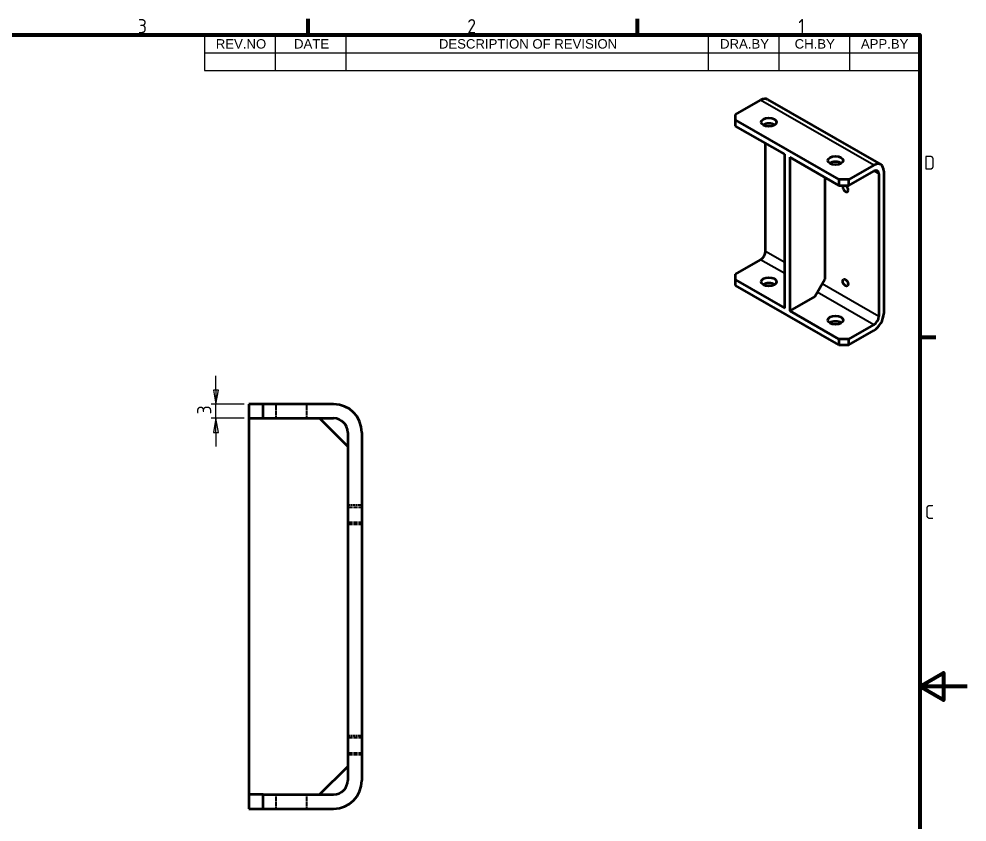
# Model space of a CAD drawing. Header units: millimetres. Extents: x 0 to 420, y 0 to 297.
# Drawn here: x 218.6 to 420, y 119.7 to 290.4 of the extents above; entities that cross this region are included whole.
import ezdxf

# ---------------------------------------------------------------- set-up
doc = ezdxf.new("R2010")
doc.units = ezdxf.units.MM
doc.linetypes.add('DASHED', pattern=[0.2067, 0.1654, -0.0413])
doc.layers.get('0').update_dxf_attribs({"lineweight": 25})
doc.layers.add('가려진 것(ISO)', color=5, linetype='DASHED', lineweight=35, true_color=0x0000ff)
doc.layers.add('가시적인 좁은 것(ISO)', color=1, linetype='Continuous', lineweight=35, true_color=0xff0000)
for name, color, linetype, lineweight in [('가시적인 것(ISO)', 7, 'Continuous', 50), ('경계(ISO)', 7, 'Continuous', 70), ('기호(ISO)', 7, 'Continuous', 25), ('치수(ISO)', 7, 'Continuous', 25)]:
    doc.layers.add(name, color=color, linetype=linetype, lineweight=lineweight)
doc.styles.add('ISO ProportionalPSTEK', font='isocp.shx')
doc.styles.add('주 문자 (JIS)', font='arial.ttf')
doc.dimstyles.new('PSTEK', dxfattribs={"dimtxt": 3, "dimasz": 3, "dimexe": 1, "dimexo": 1, "dimgap": 1, "dimtad": 1, "dimrnd": 1e-08, "dimdsep": 46, "dimtxsty": 'ISO ProportionalPSTEK', "dimblk": 'Filled-1', "dimcen": 0.09, "dimdle": 10, "dimclrd": 3, "dimclre": 3, "dimclrt": 1, "dimadec": 1, "dimazin": 2, "dimtfac": 1, "dimtmove": 0, "dimatfit": 3, "dimfxl": 1, "dimtolj": 1, "dimlwd": -1, "dimlwe": -1, "dimarcsym": 0})

# ---------------------------------------------------------------- blocks, each defined once
blk = doc.blocks.new('경계 Default Border')
at = {"layer": '경계(ISO)'}
for p, q in [((280, 287.0000076293945), (280, 290.4000091552734)), ((350, 287.0000076293945), (350, 290.4000091552734)), ((410, 222.7499961853027), (413.4000015258789, 222.7499961853027))]:
    blk.add_line(p, q, dxfattribs=at)
at = {"layer": '경계(ISO)', "flags": 128}
for points in [[(10, 10), (10, 287.0000076293945), (410, 287.0000076293945), (410, 10), (10, 10)], [(420, 148.5000038146973), (410, 148.5000038146973), (415, 151.3867473602295), (415, 145.6132507324219), (410, 148.5000038146973)]]:
    blk.add_lwpolyline(points, dxfattribs=at)
at = {"layer": '경계(ISO)', "color": 1, "true_color": 0xff0000, "char_height": 3.00000011920929, "attachment_point": 7, "style": 'ISO ProportionalPSTEK'}
for s, insert in [('3', (243.8325386494398, 287.3713945155963)), ('2', (313.8325386494398, 287.3713945155963)), ('1', (384.1668652743101, 287.4)), ('D', (410.878270202895, 258.3463944559917)), ('C', (411.0445395201643, 184.0963944559917))]:
    blk.add_mtext(s, dxfattribs=dict(at, insert=insert))
blk = doc.blocks.new('리비전 내역')
at = {"layer": '기호(ISO)'}
for p, q in [((258, 287.0000076293945), (410, 287.0000076293945)), ((258, 287.0000076293945), (258, 283.2200075995922)), ((273, 287.0000076293945), (273, 283.2200075995922)), ((288, 287.0000076293945), (288, 283.2200075995922)), ((365, 287.0000076293945), (365, 283.2200075995922)), ((380, 287.0000076293945), (380, 283.2200075995922)), ((395, 287.0000076293945), (395, 283.2200075995922)), ((410, 287.0000076293945), (410, 283.2200075995922)), ((258, 283.2200075995922), (410, 283.2200075995922)), ((258, 283.2200075995922), (258, 279.4400075697899)), ((273, 283.2200075995922), (273, 279.4400075697899)), ((288, 283.2200075995922), (288, 279.4400075697899)), ((365, 283.2200075995922), (365, 279.4400075697899)), ((380, 283.2200075995922), (380, 279.4400075697899)), ((395, 283.2200075995922), (395, 279.4400075697899)), ((410, 283.2200075995922), (410, 279.4400075697899)), ((258, 279.4400075697899), (410, 279.4400075697899))]:
    blk.add_line(p, q, dxfattribs=at)
at = {"layer": '기호(ISO)', "color": 7, "char_height": 2.000000029802322, "attachment_point": 7, "style": '주 문자 (JIS)'}
for s, insert in [('REV.NO', (260.3729312729615, 284.0757088355161)), ('DATE', (276.9984664127512, 284.1100075995922)), ('DESCRIPTION OF REVISION', (307.7820035025758, 284.0757088355161)), ('DRA.BY', (367.5228565737885, 284.1100075995922)), ('CH.BY', (383.3750211560421, 284.0757088355161)), ('APP.BY', (397.4480195504761, 284.1100075995922))]:
    blk.add_mtext(s, dxfattribs=dict(at, insert=insert))
blk = doc.blocks.new('Filled-1')
at = {"color": 0}
for p, q in [((0, 0), (-1, 0.1666666666666667)), ((-1, 0.1666666666666667), (-1, -0.1666666666666667)), ((-1, 0), (0, 0)), ((-1, -0.1666666666666667), (0, 0))]:
    blk.add_line(p, q, dxfattribs=at)
at = {"color": 0, "flags": 128}
blk.add_lwpolyline([(-1, -0.1666666666666667), (0, 0), (-1, 0.1666666666666667), (-1, -0.1666666666666667)], dxfattribs=at)
at = {"color": 0}
blk.add_solid([(-1, -0.1666666666666667), (0, 0), (-1, 0.1666666666666667), (-1, -0.1666666666666667)], dxfattribs=at)
blk = doc.blocks.new('*D27')
at = {"layer": 'Defpoints', "color": 0, "transparency": 16777216}
for p in [(260.4150023541017, 208.5086456934164), (267.4150023541007, 208.5086456934164), (267.4150023541007, 205.5086456934165)]:
    blk.add_point(p, dxfattribs=at)
at = {"layer": '치수(ISO)', "color": 3, "transparency": 16777216}
for p, q in [((260.4150023541017, 211.5086456934164), (260.4150023541017, 214.5086456934164)), ((266.4150023541007, 208.5086456934164), (259.4150023541017, 208.5086456934164)), ((260.4150023541017, 205.5086456934165), (260.4150023541017, 208.5086456934164)), ((266.4150023541007, 205.5086456934165), (259.4150023541017, 205.5086456934165)), ((260.4150023541017, 202.5086456934165), (260.4150023541017, 199.5086456934165))]:
    blk.add_line(p, q, dxfattribs=at)
at = {"layer": '치수(ISO)', "color": 3, "transparency": 16777216, "xscale": 3, "yscale": 3, "zscale": 3}
for p, rotation in [((260.4150023541017, 208.5086456934164), 270), ((260.4150023541017, 205.5086456934165), 90)]:
    blk.add_blockref('Filled-1', p, dxfattribs=dict(at, rotation=rotation))
at = {"layer": '치수(ISO)', "color": 1, "transparency": 16777216, "insert": (256.4150023541016, 206.3465136590605), "char_height": 3, "attachment_point": 1, "rotation": 90, "style": 'ISO ProportionalPSTEK'}
blk.add_mtext('\\A1;3', dxfattribs=at)

msp = doc.modelspace()

# ---------------------------------------------------------------- linework, layer by layer
at = {"layer": '가려진 것(ISO)'}
for p, q in [((273.1650023540975, 208.5086456934164), (273.1650023540975, 205.5086456934164)), ((279.6650023540975, 208.5086456934164), (279.6650023540975, 205.5086456934164)), ((291.4150023540957, 187.0086456934165), (288.4150023540957, 187.0086456934165)), ((288.4150023540957, 186.6296456934165), (291.4150023540957, 186.6296456934165)), ((288.4150023540957, 183.3876456934165), (291.4150023540957, 183.3876456934165)), ((288.4150023540957, 183.0086456934165), (291.4150023540957, 183.0086456934165)), ((291.4150023540957, 138.0086456934165), (288.4150023540957, 138.0086456934165)), ((288.4150023540957, 137.6296456934165), (291.4150023540957, 137.6296456934165)), ((288.4150023540957, 134.3876456934165), (291.4150023540957, 134.3876456934165)), ((288.4150023540957, 134.0086456934165), (291.4150023540957, 134.0086456934165)), ((273.1650023540975, 125.5086456934165), (273.1650023540975, 122.5086456934165)), ((279.6650023540975, 125.5086456934165), (279.6650023540975, 122.5086456934165))]:
    msp.add_line(p, q, dxfattribs=at)
at = {"layer": '가시적인 것(ISO)'}
for p, q in [((370.8355751319976, 270.0863750745485), (376.1388759908959, 273.1403429279914)), ((377.6359726256485, 273.2874518618997), (401.6776031859947, 259.4427975929624)), ((370.8355751319979, 268.8647879331715), (370.8355751319976, 270.0863750745485)), ((370.8355751319979, 267.6384672459077), (370.8355751319979, 268.8647879331715)), ((370.8355751319979, 268.8647879331715), (392.7558853487841, 256.241720805611)), ((377.1995361626756, 267.6150561693664), (377.1995361626756, 268.0738075821292)), ((381.265400154501, 261.6323304674716), (370.8355751319979, 267.6384672459077)), ((377.1995361626756, 241.0492515049785), (377.1995361626756, 263.9737058217785)), ((381.265400154501, 228.93044547377), (381.265400154501, 261.6323304674716)), ((392.7558853487841, 255.0154001183472), (382.326060326281, 261.0215368967832)), ((382.326060326281, 261.0215368967832), (382.326060326281, 228.3196519030816)), ((400.1805065512422, 259.2956886590541), (394.8772056923439, 256.2417208056112)), ((394.8772056923438, 255.0154001183474), (400.1805065512422, 258.0693679717904)), ((402.3018268948015, 258.0646344259037), (402.3018268948015, 227.8153908067297)), ((389.7506815287387, 256.7459819019656), (389.7506815287387, 235.0478482724294)), ((394.8772056923439, 256.2417208056112), (392.7558853487841, 256.241720805611)), ((392.7558853487841, 256.241720805611), (392.7558853487841, 255.0154001183472)), ((394.8772056923438, 255.0154001183474), (394.8772056923439, 256.2417208056112)), ((401.2411667230218, 257.4538408552151), (401.2411667230218, 227.2045972360411)), ((392.7558853487841, 255.0154001183472), (394.8772056923438, 255.0154001183474)), ((370.8355751319976, 236.1581693935831), (376.1388759908959, 239.212137247026)), ((370.8355751319979, 234.9365822522061), (370.8355751319976, 236.1581693935831)), ((370.8355751319979, 233.7102615649423), (370.8355751319979, 234.9365822522061)), ((370.8355751319979, 234.9365822522061), (381.265400154501, 228.93044547377)), ((392.7558853487841, 221.0871944373818), (370.8355751319979, 233.7102615649423)), ((387.6293611851793, 231.3736197565246), (389.7506815287387, 235.0478482724294)), ((387.6293611851793, 231.3736197565246), (382.326060326281, 228.3196519030816)), ((382.326060326281, 228.3196519030816), (392.7558853487841, 222.3135151246456)), ((394.8772056923438, 222.3135151246458), (400.1805065512422, 225.3674829780887)), ((394.8772056923438, 221.087194437382), (400.1805065512422, 224.1411622908249)), ((394.8772056923438, 222.3135151246458), (392.7558853487841, 222.3135151246456)), ((392.7558853487841, 222.3135151246456), (392.7558853487841, 221.0871944373818)), ((394.8772056923438, 221.087194437382), (394.8772056923438, 222.3135151246458)), ((392.7558853487841, 221.0871944373818), (394.8772056923438, 221.087194437382)), ((270.4150023541016, 208.5086456934164), (267.4150023541007, 208.5086456934164)), ((267.4150023541007, 208.5086456934164), (267.4150023541007, 205.5086456934164)), ((270.4150023541016, 205.5086456934165), (270.4150023541016, 208.5086456934164)), ((285.4150023541016, 208.5086456934164), (270.4150023541016, 208.5086456934164)), ((267.4150023541007, 205.5086456934164), (270.4150023541016, 205.5086456934165)), ((267.415002354092, 205.5086456934164), (267.415002354092, 125.5086456934165)), ((270.4150023541016, 205.5086456934165), (285.4150023541016, 205.5086456934165)), ((288.415002354092, 199.5086456934165), (282.415002354092, 205.5086456934165)), ((288.4150023541016, 202.5086456934165), (288.4150023541016, 128.5086456934164)), ((291.4150023541016, 202.5086456934165), (291.4150023541016, 128.5086456934164)), ((282.415002354092, 125.5086456934165), (288.415002354092, 131.5086456934165)), ((270.4150023541016, 125.5086456934165), (267.4150023541007, 125.5086456934165)), ((267.4150023541007, 125.5086456934165), (267.4150023541007, 122.5086456934165)), ((270.4150023541016, 122.5086456934165), (270.4150023541016, 125.5086456934165)), ((270.4150023541016, 125.5086456934165), (285.4150023541016, 125.5086456934165)), ((267.4150023541007, 122.5086456934165), (270.4150023541016, 122.5086456934165)), ((270.4150023541016, 122.5086456934165), (285.4150023541016, 122.5086456934165))]:
    msp.add_line(p, q, dxfattribs=at)
for centre, radius, start, end in [((285.4150023541016, 202.5086456934164), 6.000000000000005, 0, 89.99999999999967), ((285.4150023541016, 202.5086456934165), 2.999999999999998, 0, 90), ((285.4150023541016, 128.5086456934165), 3.000000000000007, 270, 0), ((285.4150023541016, 128.5086456934165), 6.000000000000001, 270, 0)]:
    msp.add_arc(centre, radius, start, end, dxfattribs=at)
for centre, major_axis, ratio, start_param, end_param in [((376.1388759908959, 270.6877015534638), (1.497096634752559, 2.599750308435928), 0.5780931159156388, 0, 0.7834644549744159), ((377.9066429438635, 267.2312715321159), (-1.624999999999999, -9.700573677662305e-14), 0.5758617009853119, 3.856097120731544, 5.568680840037278), ((392.0487785675966, 259.0873572562705), (-1.625, -9.672818102046678e-14), 0.5758617009853119, 3.856097120731544, 5.568680840037278), ((400.1805065512422, 256.8430472845265), (1.497096634752549, 2.599750308435911), 0.5780931159156389, 5.495853435359107, 7.066649762154002), ((400.1805065512422, 256.8430472845265), (0.7485483173762733, 1.299875154217953), 0.578093115915639, 5.495853435359107, 7.066649762154001), ((394.1700989111553, 254.3722606507656), (0.4044656074891178, -0.7023658749956877), 0.5780931159158107, 3.338255639210042, 8.585390933836688), ((376.1388759908959, 240.4384579342899), (0.7485483173761956, 1.299875154217998), 0.578093115915639, 3.925057108563969, 5.49585343535885), ((377.9066429438635, 233.3030658511505), (-1.625, -9.665879208142768e-14), 0.575861700985312, 3.856097120731544, 5.568680840037278), ((400.1805065512422, 226.5938036653526), (1.497096634752392, 2.599750308435997), 0.5780931159156389, 3.925057108563969, 5.495853435358878), ((392.0487785675966, 225.1591515753051), (-1.624999999999999, -9.700573677662305e-14), 0.5758617009853119, 3.856097120731544, 5.568680840037278), ((400.1805065512422, 226.5938036653526), (0.7485483173761976, 1.299875154218002), 0.5780931159156389, 3.925057108563969, 5.495853435358849)]:
    msp.add_ellipse(centre, major_axis=major_axis, ratio=ratio, start_param=start_param, end_param=end_param, dxfattribs=at)
for centre, major_axis, ratio in [((377.9066429438635, 268.4575922193798), (-1.625, 9.658940314238862e-14), 0.5758617009853119), ((392.0487785675966, 260.3136779435343), (-1.625, 9.658940314238862e-14), 0.5758617009853119), ((377.9066429438635, 234.5293865384144), (-1.625, 9.679756995950585e-14), 0.5758617009853121), ((394.1700989111553, 234.3423560921234), (-0.4044656074891601, 0.7023658749956643), 0.5780931159158107), ((392.0487785675966, 226.3854722625689), (-1.625, 9.679756995950585e-14), 0.5758617009853121)]:
    msp.add_ellipse(centre, major_axis=major_axis, ratio=ratio, dxfattribs=at)
at = {"layer": '가시적인 좁은 것(ISO)'}
for p, q in [((400.1805065512422, 259.2956886590541), (376.1388759908959, 273.1403429279914)), ((401.2411667230218, 257.4538408552151), (400.1763965836241, 258.0670011988469)), ((377.1995361626756, 241.0492515049785), (381.265400154501, 238.7078761506716)), ((381.265400154501, 236.259968322031), (376.1388759908959, 239.212137247026)), ((389.2193259378166, 234.127514919582), (401.2411667230218, 227.2045972360411)), ((400.1805065512422, 225.3674829780887), (388.1586657660369, 232.2904006616295))]:
    msp.add_line(p, q, dxfattribs=at)

# ---------------------------------------------------------------- block references
msp.add_blockref('경계 Default Border', (0, 0))
at = {"layer": '기호(ISO)'}
msp.add_blockref('리비전 내역', (0, 0), dxfattribs=at)

# ---------------------------------------------------------------- dimensions: what is measured, and where the dimension line sits
at = {"layer": '치수(ISO)', "color": 3, "true_color": 0x00ff00}
dim = msp.add_linear_dim(base=(260.4150023541017, 208.5086456934164), p1=(267.4150023541007, 205.5086456934165), p2=(267.4150023541007, 208.5086456934164), angle=90, dimstyle='PSTEK', override={"dimdec": 2, "dimtp": 0, "dimtm": -0, "dimtdec": 2, "dimtofl": 1, "dimatfit": 1}, dxfattribs=at)
dim.commit()
dim.dimension.update_dxf_attribs({"geometry": '*D27', "text_midpoint": (260.4150023541016, 207.0086456934165), "dimtype": 160})

doc.saveas('drawing.dxf')
